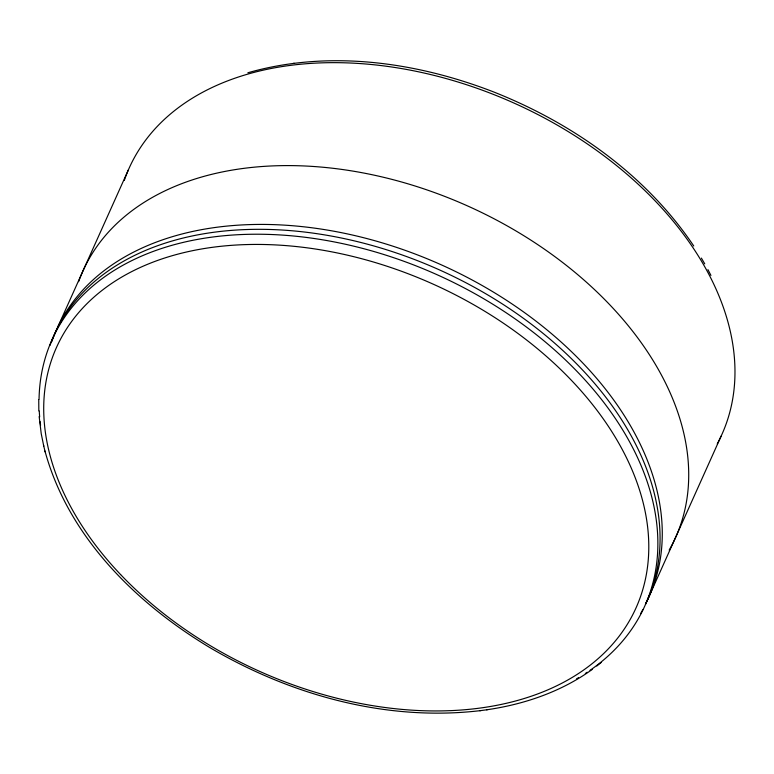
<?xml version="1.0" encoding="UTF-8"?>
<svg xmlns="http://www.w3.org/2000/svg" width="774" height="774" viewBox="0 0 774 774"><rect width="100%" height="100%" fill="white"/><g stroke="black" fill="none" stroke-linecap="round" stroke-linejoin="round"><path stroke-width="1.16" d="M38.748 399.694L38.835 410.878M57.789 326.976L128.329 169.98M647.915 598.979L721.145 436.091M596.783 666.017L601.185 662.476M592.226 669.433C561.256 691.772 524.162 704.398 486.604 709.806M247.864 72.775C328.505 49.691 415.599 61.852 492.825 91.622C572.247 122.921 645.729 174.547 693.756 246.006M293.423 63.381L294.159 63.275M44.969 451.058C68.344 536.711 135.885 603.188 210.17 647.78C290.976 695.236 386.671 721.755 480.577 710.619M479.841 710.726L487.359 709.7M701.379 258.081L704.737 263.837M707.929 269.623L710.948 275.418M39.155 416.528L41.225 433.682L43.77 446.182M43.538 445.243L45.192 451.987M642.797 609.689A324.916 216.991 24.2 0 1 640.524 613.801M49.981 345.388A324.916 216.991 24.2 0 1 434.243 267.591A324.916 216.991 24.2 0 1 645.448 604.436M51.8 341.586A324.916 216.991 24.2 0 1 438.074 263.402A324.916 216.991 24.2 0 1 646.087 602.694M39.048 399.365A324.916 216.991 24.2 0 1 452.684 282.055A324.916 216.991 24.2 0 1 590.001 670.352M587.214 672.248A324.916 216.991 24.2 0 1 585.328 673.477M578.565 677.666A324.916 216.991 24.2 0 1 576.591 678.817M40.577 425.245A324.916 216.991 24.2 0 1 40.132 421.666M39.668 416.925A324.916 216.991 24.2 0 1 39.261 411.033M78.619 281.668A324.916 216.991 24.2 0 1 470.118 207.084A324.916 216.991 24.2 0 1 669.162 550.082M124.295 180.419A324.916 216.991 24.2 0 1 512.591 102.439A324.916 216.991 24.2 0 1 717.256 443.841M120.618 574.579A317.698 212.173 24.2 0 0 633.616 612.998A317.698 212.173 24.2 0 0 284.503 245.484A317.698 212.173 24.2 0 0 120.618 574.579"/></g></svg>
